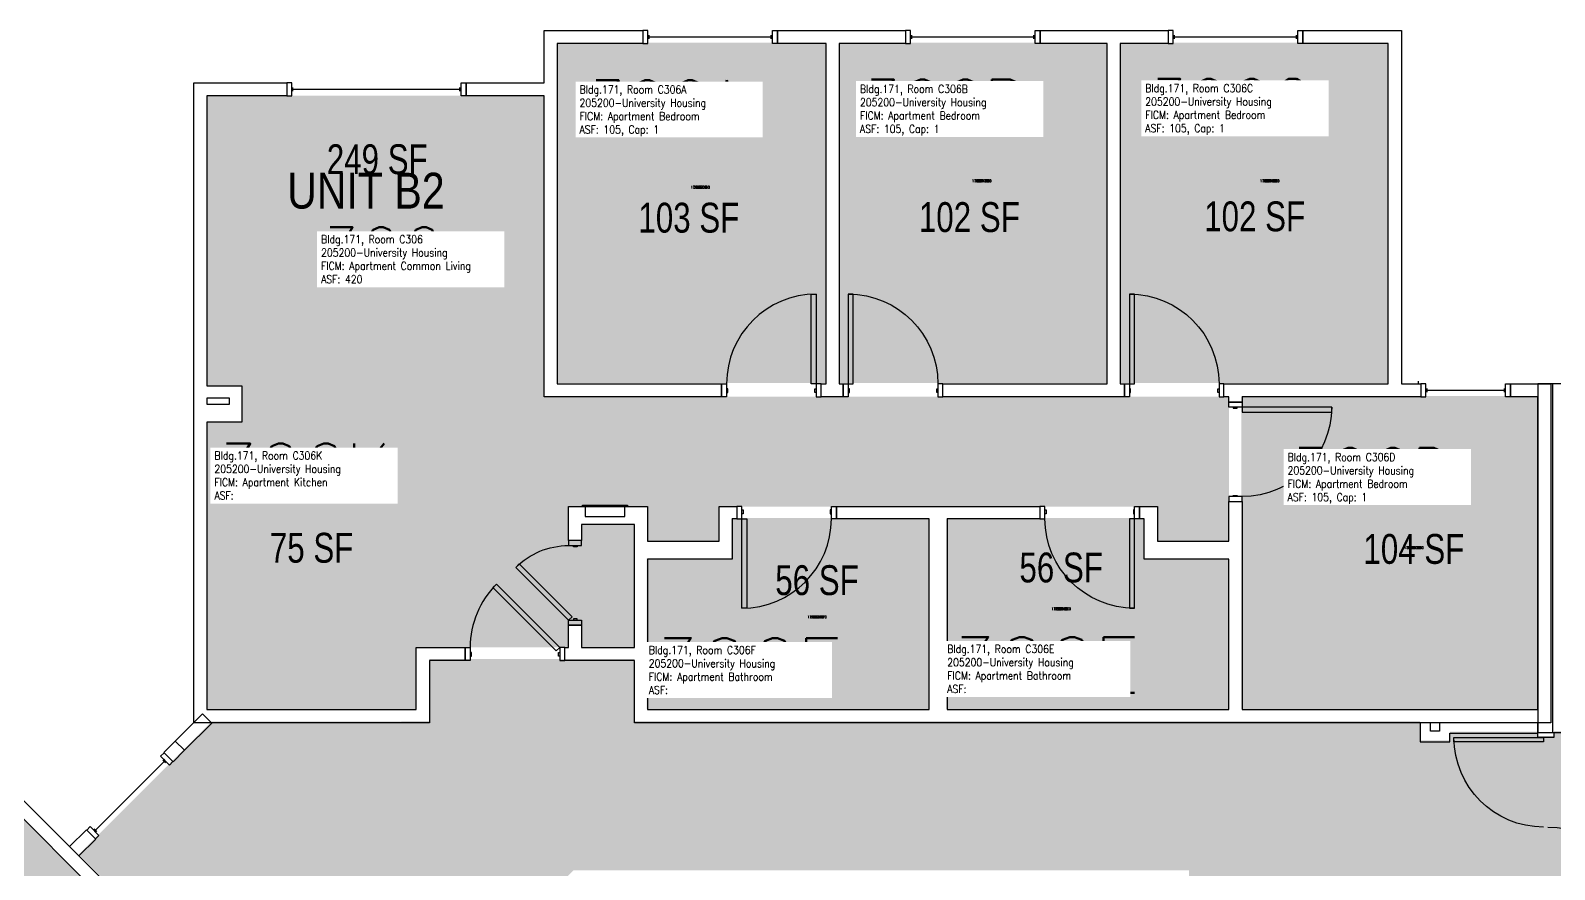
# Model space of a CAD drawing. Header units: inches. Extents: x 56 to 7496, y -2947 to 1470.
# Drawn here: x 1169 to 1781, y 1111 to 1448 of the extents above; entities that cross this region are included whole.
import ezdxf
from ezdxf.enums import TextEntityAlignment as Align

# ---------------------------------------------------------------- set-up
doc = ezdxf.new("R2010")
doc.units = ezdxf.units.IN
doc.header["$LTSCALE"] = 48
doc.header["$MEASUREMENT"] = 0
for name, color, linetype in [('A-DOOR', 2, 'Continuous'), ('A-GLAZ', 1, 'Continuous'), ('A-IDEN-RNUM', 7, 'Continuous'), ('A-IDEN-SNUM', 4, 'Continuous'), ('A-IDEN-VNUM', 4, 'Continuous'), ('A-MISC', 1, 'Continuous'), ('A-WALL', 5, 'Continuous'), ('AREA-TEXT', 3, 'Continuous'), ('Rooms-Category-Color', 7, 'Continuous'), ('Rooms-College-Color', 7, 'Continuous'), ('Rooms-Department-Color', 7, 'Continuous'), ('Rooms-Division-Color', 7, 'Continuous'), ('Rooms-Information', 7, 'Continuous')]:
    doc.layers.add(name, color=color, linetype=linetype)
doc.styles.add('AREA', font='arial.ttf', dxfattribs={"width": 0.75, "height": 12})
doc.styles.add('ROOMSNUMBER', font='txt.shx', dxfattribs={"height": 0.03})
doc.styles.add('ROOMVNUMBER', font='simplex.shx', dxfattribs={"width": 0.85})
doc.styles.get("Standard").update_dxf_attribs({"font": 'ARIALN.TTF'})

msp = doc.modelspace()

# ---------------------------------------------------------------- hatches: boundary and pattern name
h = msp.add_hatch()
h.set_pattern_fill('ANSI31', color=256, style=0)
h.set_pattern_definition([(135, (1838.37701, 1820.73259), (0.088388348, 0.088388348), [])])
h.paths.add_polyline_path([(1506.91, 1236.78), (1448.17, 1236.78), (1448.17, 1227.57), (1506.91, 1227.57)], flags=9)
at = {"layer": 'Rooms-Category-Color', "true_color": 0x728ef3}
for points in [[(1379.85, 1442.94), (1487.85, 1442.94), (1487.85, 1306.19), (1379.85, 1306.19)], [(1600.72, 1442.94), (1493.1, 1442.94), (1493.1, 1306.19), (1600.72, 1306.19)], [(1713.6, 1442.94), (1605.97, 1442.94), (1605.97, 1306.19), (1713.6, 1306.19)], [(1239.42, 1305.01), (1323.56, 1305.01), (1323.56, 1199.89), (1384.69, 1199.89), (1384.69, 1208.84), (1389.94, 1208.84), (1389.94, 1199.89), (1411.13, 1199.89), (1411.13, 1249.26), (1389.94, 1249.26), (1389.94, 1242.84), (1384.69, 1242.84), (1384.69, 1256.51), (1416.38, 1256.51), (1416.38, 1242.64), (1445.13, 1242.64), (1445.13, 1256.51), (1621.17, 1256.51), (1621.17, 1242.64), (1649.92, 1242.64), (1649.92, 1300.64), (1374.92, 1300.64), (1374.92, 1421.64), (1239.42, 1421.64)], [(1323.56, 1174.89), (1323.56, 1305.01), (1253.42, 1305.01), (1253.42, 1290.39), (1239.42, 1290.39), (1239.42, 1174.89)], [(1773.6, 1175.19), (1773.6, 1300.94), (1654.85, 1300.94), (1654.85, 1175.19)], [(1529.2, 1175.19), (1529.2, 1251.94), (1450.06, 1251.94), (1450.06, 1235.69), (1416.06, 1235.69), (1416.06, 1175.19)], [(1649.6, 1175.19), (1649.6, 1235.69), (1615.6, 1235.69), (1615.6, 1251.94), (1536.45, 1251.94), (1536.45, 1175.19)], [(1240.43, 1056.27), (1151.83, 1144.88), (1067.86, 1060.92), (1156.78, 972), (1240.75, 1055.97)]]:
    msp.add_hatch(color=171, dxfattribs=at).paths.add_polyline_path(points)
at = {"layer": 'Rooms-Category-Color', "true_color": 0xadadad}
msp.add_hatch(color=253, dxfattribs=at).paths.add_polyline_path([(1290.58, 1014.17), (1188.04, 1116.73), (1241.42, 1170.12), (1328.79, 1170.27), (1328.79, 1195.27), (1411.11, 1195.27), (1411.11, 1170.27), (1726.65, 1170.27), (1726.65, 1162.54), (1738.65, 1162.54), (1738.65, 1166.02), (1773.9, 1166.02), (1773.9, 1164.29), (1780.4, 1164.29), (1780.4, 1166.29), (1787.9, 1166.29), (1787.9, 1162.54), (1827.02, 1162.54), (1827.02, 1170.27), (2150.68, 1170.27), (2150.68, 1195.27), (2233, 1195.27), (2233, 1170.27), (2417.04, 1170.27), (2417.04, 1195.27), (2499.36, 1195.27), (2499.36, 1170.27), (2807.4, 1170.27), (2807.4, 1162.27), (2839.26, 1162.27), (2839.26, 1166.02), (2855.39, 1166.02), (2855.39, 1170.27), (2862.14, 1170.27), (2862.14, 1166.02), (2873.89, 1166.02), (2873.89, 1090.02), (2862.14, 1090.02), (2862.14, 1086.27), (2807.4, 1086.27), (2807.4, 1110.27), (1922.65, 1110.27), (1922.65, 1086.27), (1827.02, 1086.27), (1827.02, 1094.04), (1815.02, 1094.04), (1815.02, 1090.52), (1787.9, 1090.52), (1787.9, 1090.29), (1773.9, 1090.29), (1773.9, 1094.04), (1726.65, 1094.04), (1726.65, 1086.27), (1633.9, 1086.27), (1633.9, 1110.27), (1386.7, 1110.27)])
at = {"layer": 'Rooms-College-Color', "true_color": 0xadadad}
for points in [[(1379.85, 1442.94), (1487.85, 1442.94), (1487.85, 1306.19), (1379.85, 1306.19)], [(1600.72, 1442.94), (1493.1, 1442.94), (1493.1, 1306.19), (1600.72, 1306.19)], [(1713.6, 1442.94), (1605.97, 1442.94), (1605.97, 1306.19), (1713.6, 1306.19)], [(1239.42, 1305.01), (1323.56, 1305.01), (1323.56, 1199.89), (1384.69, 1199.89), (1384.69, 1208.84), (1389.94, 1208.84), (1389.94, 1199.89), (1411.13, 1199.89), (1411.13, 1249.26), (1389.94, 1249.26), (1389.94, 1242.84), (1384.69, 1242.84), (1384.69, 1256.51), (1416.38, 1256.51), (1416.38, 1242.64), (1445.13, 1242.64), (1445.13, 1256.51), (1621.17, 1256.51), (1621.17, 1242.64), (1649.92, 1242.64), (1649.92, 1300.64), (1374.92, 1300.64), (1374.92, 1421.64), (1239.42, 1421.64)], [(1323.56, 1174.89), (1323.56, 1305.01), (1253.42, 1305.01), (1253.42, 1290.39), (1239.42, 1290.39), (1239.42, 1174.89)], [(1773.6, 1175.19), (1773.6, 1300.94), (1654.85, 1300.94), (1654.85, 1175.19)], [(1529.2, 1175.19), (1529.2, 1251.94), (1450.06, 1251.94), (1450.06, 1235.69), (1416.06, 1235.69), (1416.06, 1175.19)], [(1649.6, 1175.19), (1649.6, 1235.69), (1615.6, 1235.69), (1615.6, 1251.94), (1536.45, 1251.94), (1536.45, 1175.19)], [(1290.58, 1014.17), (1188.04, 1116.73), (1241.42, 1170.12), (1328.79, 1170.27), (1328.79, 1195.27), (1411.11, 1195.27), (1411.11, 1170.27), (1726.65, 1170.27), (1726.65, 1162.54), (1738.65, 1162.54), (1738.65, 1166.02), (1773.9, 1166.02), (1773.9, 1164.29), (1780.4, 1164.29), (1780.4, 1166.29), (1787.9, 1166.29), (1787.9, 1162.54), (1827.02, 1162.54), (1827.02, 1170.27), (2150.68, 1170.27), (2150.68, 1195.27), (2233, 1195.27), (2233, 1170.27), (2417.04, 1170.27), (2417.04, 1195.27), (2499.36, 1195.27), (2499.36, 1170.27), (2807.4, 1170.27), (2807.4, 1162.27), (2839.26, 1162.27), (2839.26, 1166.02), (2855.39, 1166.02), (2855.39, 1170.27), (2862.14, 1170.27), (2862.14, 1166.02), (2873.89, 1166.02), (2873.89, 1090.02), (2862.14, 1090.02), (2862.14, 1086.27), (2807.4, 1086.27), (2807.4, 1110.27), (1922.65, 1110.27), (1922.65, 1086.27), (1827.02, 1086.27), (1827.02, 1094.04), (1815.02, 1094.04), (1815.02, 1090.52), (1787.9, 1090.52), (1787.9, 1090.29), (1773.9, 1090.29), (1773.9, 1094.04), (1726.65, 1094.04), (1726.65, 1086.27), (1633.9, 1086.27), (1633.9, 1110.27), (1386.7, 1110.27)], [(1240.43, 1056.27), (1151.83, 1144.88), (1067.86, 1060.92), (1156.78, 972), (1240.75, 1055.97)]]:
    msp.add_hatch(color=253, dxfattribs=at).paths.add_polyline_path(points)
at = {"layer": 'Rooms-Department-Color', "true_color": 0x604aed}
for points in [[(1379.85, 1442.94), (1487.85, 1442.94), (1487.85, 1306.19), (1379.85, 1306.19)], [(1600.72, 1442.94), (1493.1, 1442.94), (1493.1, 1306.19), (1600.72, 1306.19)], [(1713.6, 1442.94), (1605.97, 1442.94), (1605.97, 1306.19), (1713.6, 1306.19)], [(1239.42, 1305.01), (1323.56, 1305.01), (1323.56, 1199.89), (1384.69, 1199.89), (1384.69, 1208.84), (1389.94, 1208.84), (1389.94, 1199.89), (1411.13, 1199.89), (1411.13, 1249.26), (1389.94, 1249.26), (1389.94, 1242.84), (1384.69, 1242.84), (1384.69, 1256.51), (1416.38, 1256.51), (1416.38, 1242.64), (1445.13, 1242.64), (1445.13, 1256.51), (1621.17, 1256.51), (1621.17, 1242.64), (1649.92, 1242.64), (1649.92, 1300.64), (1374.92, 1300.64), (1374.92, 1421.64), (1239.42, 1421.64)], [(1323.56, 1174.89), (1323.56, 1305.01), (1253.42, 1305.01), (1253.42, 1290.39), (1239.42, 1290.39), (1239.42, 1174.89)], [(1773.6, 1175.19), (1773.6, 1300.94), (1654.85, 1300.94), (1654.85, 1175.19)], [(1529.2, 1175.19), (1529.2, 1251.94), (1450.06, 1251.94), (1450.06, 1235.69), (1416.06, 1235.69), (1416.06, 1175.19)], [(1649.6, 1175.19), (1649.6, 1235.69), (1615.6, 1235.69), (1615.6, 1251.94), (1536.45, 1251.94), (1536.45, 1175.19)], [(1240.43, 1056.27), (1151.83, 1144.88), (1067.86, 1060.92), (1156.78, 972), (1240.75, 1055.97)]]:
    msp.add_hatch(color=173, dxfattribs=at).paths.add_polyline_path(points)
at = {"layer": 'Rooms-Department-Color', "true_color": 0xacacac}
msp.add_hatch(color=253, dxfattribs=at).paths.add_polyline_path([(1290.58, 1014.17), (1188.04, 1116.73), (1241.42, 1170.12), (1328.79, 1170.27), (1328.79, 1195.27), (1411.11, 1195.27), (1411.11, 1170.27), (1726.65, 1170.27), (1726.65, 1162.54), (1738.65, 1162.54), (1738.65, 1166.02), (1773.9, 1166.02), (1773.9, 1164.29), (1780.4, 1164.29), (1780.4, 1166.29), (1787.9, 1166.29), (1787.9, 1162.54), (1827.02, 1162.54), (1827.02, 1170.27), (2150.68, 1170.27), (2150.68, 1195.27), (2233, 1195.27), (2233, 1170.27), (2417.04, 1170.27), (2417.04, 1195.27), (2499.36, 1195.27), (2499.36, 1170.27), (2807.4, 1170.27), (2807.4, 1162.27), (2839.26, 1162.27), (2839.26, 1166.02), (2855.39, 1166.02), (2855.39, 1170.27), (2862.14, 1170.27), (2862.14, 1166.02), (2873.89, 1166.02), (2873.89, 1090.02), (2862.14, 1090.02), (2862.14, 1086.27), (2807.4, 1086.27), (2807.4, 1110.27), (1922.65, 1110.27), (1922.65, 1086.27), (1827.02, 1086.27), (1827.02, 1094.04), (1815.02, 1094.04), (1815.02, 1090.52), (1787.9, 1090.52), (1787.9, 1090.29), (1773.9, 1090.29), (1773.9, 1094.04), (1726.65, 1094.04), (1726.65, 1086.27), (1633.9, 1086.27), (1633.9, 1110.27), (1386.7, 1110.27)])
at = {"layer": 'Rooms-Division-Color', "true_color": 0x604aed}
for points in [[(1379.85, 1442.94), (1487.85, 1442.94), (1487.85, 1306.19), (1379.85, 1306.19)], [(1600.72, 1442.94), (1493.1, 1442.94), (1493.1, 1306.19), (1600.72, 1306.19)], [(1713.6, 1442.94), (1605.97, 1442.94), (1605.97, 1306.19), (1713.6, 1306.19)], [(1239.42, 1305.01), (1323.56, 1305.01), (1323.56, 1199.89), (1384.69, 1199.89), (1384.69, 1208.84), (1389.94, 1208.84), (1389.94, 1199.89), (1411.13, 1199.89), (1411.13, 1249.26), (1389.94, 1249.26), (1389.94, 1242.84), (1384.69, 1242.84), (1384.69, 1256.51), (1416.38, 1256.51), (1416.38, 1242.64), (1445.13, 1242.64), (1445.13, 1256.51), (1621.17, 1256.51), (1621.17, 1242.64), (1649.92, 1242.64), (1649.92, 1300.64), (1374.92, 1300.64), (1374.92, 1421.64), (1239.42, 1421.64)], [(1323.56, 1174.89), (1323.56, 1305.01), (1253.42, 1305.01), (1253.42, 1290.39), (1239.42, 1290.39), (1239.42, 1174.89)], [(1773.6, 1175.19), (1773.6, 1300.94), (1654.85, 1300.94), (1654.85, 1175.19)], [(1529.2, 1175.19), (1529.2, 1251.94), (1450.06, 1251.94), (1450.06, 1235.69), (1416.06, 1235.69), (1416.06, 1175.19)], [(1649.6, 1175.19), (1649.6, 1235.69), (1615.6, 1235.69), (1615.6, 1251.94), (1536.45, 1251.94), (1536.45, 1175.19)], [(1240.43, 1056.27), (1151.83, 1144.88), (1067.86, 1060.92), (1156.78, 972), (1240.75, 1055.97)]]:
    msp.add_hatch(color=173, dxfattribs=at).paths.add_polyline_path(points)
at = {"layer": 'Rooms-Division-Color', "true_color": 0xadadad}
msp.add_hatch(color=253, dxfattribs=at).paths.add_polyline_path([(1290.58, 1014.17), (1188.04, 1116.73), (1241.42, 1170.12), (1328.79, 1170.27), (1328.79, 1195.27), (1411.11, 1195.27), (1411.11, 1170.27), (1726.65, 1170.27), (1726.65, 1162.54), (1738.65, 1162.54), (1738.65, 1166.02), (1773.9, 1166.02), (1773.9, 1164.29), (1780.4, 1164.29), (1780.4, 1166.29), (1787.9, 1166.29), (1787.9, 1162.54), (1827.02, 1162.54), (1827.02, 1170.27), (2150.68, 1170.27), (2150.68, 1195.27), (2233, 1195.27), (2233, 1170.27), (2417.04, 1170.27), (2417.04, 1195.27), (2499.36, 1195.27), (2499.36, 1170.27), (2807.4, 1170.27), (2807.4, 1162.27), (2839.26, 1162.27), (2839.26, 1166.02), (2855.39, 1166.02), (2855.39, 1170.27), (2862.14, 1170.27), (2862.14, 1166.02), (2873.89, 1166.02), (2873.89, 1090.02), (2862.14, 1090.02), (2862.14, 1086.27), (2807.4, 1086.27), (2807.4, 1110.27), (1922.65, 1110.27), (1922.65, 1086.27), (1827.02, 1086.27), (1827.02, 1094.04), (1815.02, 1094.04), (1815.02, 1090.52), (1787.9, 1090.52), (1787.9, 1090.29), (1773.9, 1090.29), (1773.9, 1094.04), (1726.65, 1094.04), (1726.65, 1086.27), (1633.9, 1086.27), (1633.9, 1110.27), (1386.7, 1110.27)])

# ---------------------------------------------------------------- linework, layer by layer
at = {"layer": 'A-DOOR'}
for p, q in [((1740.27, 1161.92), (1740.27, 1163.67)), ((1740.27, 1163.67), (1776.27, 1163.67)), ((1773.9, 1163.67), (1773.9, 1165.67)), ((1773.9, 1165.67), (1780.4, 1165.67)), ((1780.4, 1163.67), (1773.9, 1163.67)), ((1776.27, 1163.67), (1776.27, 1161.92)), ((1780.4, 1165.67), (1780.4, 1163.67)), ((1776.27, 1161.92), (1740.27, 1161.92))]:
    msp.add_line(p, q, dxfattribs=at)
for points in [[(1484.15, 1305.89), (1482.15, 1305.89), (1482.15, 1341.89), (1484.15, 1341.89)], [(1497.02, 1305.89), (1499.02, 1305.89), (1499.02, 1341.89), (1497.02, 1341.89)], [(1609.9, 1305.89), (1611.9, 1305.89), (1611.9, 1341.89), (1609.9, 1341.89)], [(1448.15, 1300.64), (1446.15, 1300.64), (1446.15, 1305.89), (1448.15, 1305.89)], [(1448.15, 1302.39), (1448.65, 1302.39), (1448.65, 1303.89), (1448.15, 1303.89)], [(1484.15, 1302.39), (1483.65, 1302.39), (1483.65, 1303.89), (1484.15, 1303.89)], [(1484.15, 1300.64), (1486.15, 1300.64), (1486.15, 1305.89), (1484.15, 1305.89)], [(1497.02, 1300.64), (1495.02, 1300.64), (1495.02, 1305.89), (1497.02, 1305.89)], [(1497.02, 1302.39), (1497.52, 1302.39), (1497.52, 1303.89), (1497.02, 1303.89)], [(1533.02, 1302.39), (1532.52, 1302.39), (1532.52, 1303.89), (1533.02, 1303.89)], [(1533.02, 1300.64), (1535.02, 1300.64), (1535.02, 1305.89), (1533.02, 1305.89)], [(1609.9, 1300.64), (1607.9, 1300.64), (1607.9, 1305.89), (1609.9, 1305.89)], [(1609.9, 1302.39), (1610.4, 1302.39), (1610.4, 1303.89), (1609.9, 1303.89)], [(1645.9, 1302.39), (1645.4, 1302.39), (1645.4, 1303.89), (1645.9, 1303.89)], [(1645.9, 1300.64), (1647.9, 1300.64), (1647.9, 1305.89), (1645.9, 1305.89)], [(1649.9, 1296.52), (1649.9, 1298.52), (1655.15, 1298.52), (1655.15, 1296.52)], [(1651.65, 1296.52), (1651.65, 1296.02), (1653.15, 1296.02), (1653.15, 1296.52)], [(1655.15, 1296.52), (1655.15, 1294.52), (1691.15, 1294.52), (1691.15, 1296.52)], [(1651.65, 1260.52), (1651.65, 1261.02), (1653.15, 1261.02), (1653.15, 1260.52)], [(1454.25, 1256.51), (1452.25, 1256.51), (1452.25, 1251.64), (1454.25, 1251.64)], [(1454.25, 1255.14), (1454.75, 1255.14), (1454.75, 1253.64), (1454.25, 1253.64)], [(1490.25, 1255.14), (1489.75, 1255.14), (1489.75, 1253.64), (1490.25, 1253.64)], [(1490.25, 1256.51), (1492.25, 1256.51), (1492.25, 1251.64), (1490.25, 1251.64)], [(1576, 1256.51), (1574, 1256.51), (1574, 1251.64), (1576, 1251.64)], [(1576, 1255.14), (1576.5, 1255.14), (1576.5, 1253.64), (1576, 1253.64)], [(1612, 1255.14), (1611.5, 1255.14), (1611.5, 1253.64), (1612, 1253.64)], [(1612, 1256.51), (1614, 1256.51), (1614, 1251.64), (1612, 1251.64)], [(1649.9, 1260.52), (1649.9, 1258.52), (1655.15, 1258.52), (1655.15, 1260.52)], [(1454.25, 1251.64), (1456.25, 1251.64), (1456.25, 1215.64), (1454.25, 1215.64)], [(1612, 1251.64), (1610, 1251.64), (1610, 1215.64), (1612, 1215.64)], [(1389.91, 1240.84), (1389.91, 1242.84), (1384.66, 1242.84), (1384.66, 1240.84)], [(1388.16, 1240.84), (1388.16, 1240.34), (1386.66, 1240.34), (1386.66, 1240.84)], [(1384.66, 1210.84), (1386.08, 1212.25), (1364.86, 1233.47), (1363.45, 1232.05)], [(1381.18, 1199.89), (1379.76, 1198.48), (1354.31, 1223.93), (1355.72, 1225.35)], [(1389.91, 1210.84), (1389.91, 1208.84), (1384.66, 1208.84), (1384.66, 1210.84)], [(1388.16, 1210.84), (1388.16, 1211.34), (1386.66, 1211.34), (1386.66, 1210.84)], [(1345.18, 1194.64), (1343.18, 1194.64), (1343.18, 1199.89), (1345.18, 1199.89)], [(1381.18, 1194.64), (1383.18, 1194.64), (1383.18, 1199.89), (1381.18, 1199.89)], [(1345.18, 1196.39), (1345.68, 1196.39), (1345.68, 1197.89), (1345.18, 1197.89)], [(1381.18, 1196.39), (1380.68, 1196.39), (1380.68, 1197.89), (1381.18, 1197.89)]]:
    msp.add_lwpolyline(points, close=True, dxfattribs=at)
for centre, start, end in [((1484.15, 1305.89), 90, 180), ((1454.25, 1251.64), 270, 0), ((1381.18, 1199.89), 135, 180)]:
    msp.add_arc(centre, 36, start, end, dxfattribs=at)
at = {"layer": 'A-DOOR', "extrusion": (0, 0, -1)}
for centre, radius, start, end in [((-1497.02, 1305.89), 36, 90, 180), ((-1609.9, 1305.89), 36, 90, 180), ((-1655.15, 1296.52), 36, 180, 270), ((-1612, 1251.64), 36, 270, 0), ((-1384.66, 1210.84), 30, 45, 90), ((-1776.27, 1163.67), 36, 270, 0), ((-1778.02, 1091.67), 36, 90, 180)]:
    msp.add_arc(centre, radius, start, end, dxfattribs=at)
at = {"layer": 'A-GLAZ'}
for p, q in [((1417.05, 1444.51), (1417.05, 1446.01)), ((1417.05, 1445.26), (1466.05, 1445.26)), ((1466.05, 1444.51), (1466.05, 1446.01)), ((1522.52, 1444.51), (1522.52, 1446.01)), ((1522.52, 1445.26), (1571.52, 1445.26)), ((1571.52, 1444.51), (1571.52, 1446.01)), ((1628.05, 1444.51), (1628.05, 1446.01)), ((1628.05, 1445.26), (1677.05, 1445.26)), ((1677.05, 1444.51), (1677.05, 1446.01)), ((1274.01, 1423.51), (1274.01, 1425.01)), ((1274.01, 1424.26), (1341.01, 1424.26)), ((1341.01, 1423.51), (1341.01, 1425.01)), ((1726.01, 1305.89), (1726.01, 1306.89)), ((1729.51, 1302.51), (1729.51, 1304.01)), ((1760.51, 1302.51), (1760.51, 1304.01)), ((1729.51, 1303.26), (1760.51, 1303.26)), ((1220.84, 1156.16), (1222.26, 1157.58)), ((1222.26, 1157.58), (1225.79, 1154.04)), ((1222.26, 1154.04), (1194.68, 1126.46)), ((1224.38, 1152.63), (1220.84, 1156.16)), ((1222.79, 1153.51), (1221.73, 1154.57)), ((1223.14, 1153.86), (1222.08, 1154.92)), ((1225.79, 1154.04), (1224.38, 1152.63)), ((1192.56, 1127.88), (1191.15, 1126.46)), ((1191.15, 1126.46), (1194.68, 1122.93)), ((1196.1, 1124.34), (1192.56, 1127.88)), ((1193.8, 1126.64), (1194.86, 1125.58)), ((1195.21, 1125.93), (1194.15, 1126.99)), ((1194.68, 1122.93), (1196.1, 1124.34))]:
    msp.add_line(p, q, dxfattribs=at)
for points in [[(1416.55, 1447.89), (1414.55, 1447.89), (1414.55, 1442.64), (1416.55, 1442.64)], [(1466.55, 1447.89), (1468.55, 1447.89), (1468.55, 1442.64), (1466.55, 1442.64)], [(1522.02, 1447.89), (1520.02, 1447.89), (1520.02, 1442.64), (1522.02, 1442.64)], [(1572.02, 1447.89), (1574.02, 1447.89), (1574.02, 1442.64), (1572.02, 1442.64)], [(1627.55, 1447.89), (1625.55, 1447.89), (1625.55, 1442.64), (1627.55, 1442.64)], [(1677.55, 1447.89), (1679.55, 1447.89), (1679.55, 1442.64), (1677.55, 1442.64)], [(1273.51, 1426.89), (1271.51, 1426.89), (1271.51, 1421.64), (1273.51, 1421.64)], [(1341.51, 1426.89), (1343.51, 1426.89), (1343.51, 1421.64), (1341.51, 1421.64)], [(1729.01, 1305.89), (1727.01, 1305.89), (1727.01, 1300.64), (1729.01, 1300.64)], [(1761.01, 1305.89), (1763.01, 1305.89), (1763.01, 1300.64), (1761.01, 1300.64)]]:
    msp.add_lwpolyline(points, close=True, dxfattribs=at)
at = {"layer": 'A-MISC'}
msp.add_lwpolyline([(1390.32, 1256.51), (1390.32, 1257.01), (1408.32, 1257.01), (1408.32, 1256.51)], close=True, dxfattribs=at)
msp.add_lwpolyline([(1391.32, 1256.51), (1391.32, 1252.51), (1407.32, 1252.51), (1407.32, 1256.51)], dxfattribs=at)
at = {"layer": 'A-WALL'}
for p, q in [((1374.9, 1447.89), (1414.55, 1447.89)), ((1374.9, 1426.89), (1374.9, 1447.89)), ((1414.55, 1447.89), (1414.55, 1442.64)), ((1468.55, 1447.89), (1520.02, 1447.89)), ((1468.55, 1442.64), (1468.55, 1447.89)), ((1520.02, 1447.89), (1520.02, 1442.64)), ((1574.02, 1442.64), (1574.02, 1447.89)), ((1574.02, 1447.89), (1625.55, 1447.89)), ((1625.55, 1447.89), (1625.55, 1442.64)), ((1679.55, 1447.89), (1719.15, 1447.89)), ((1679.55, 1442.64), (1679.55, 1447.89)), ((1719.15, 1447.89), (1719.15, 1305.89)), ((1414.55, 1442.64), (1380.15, 1442.64)), ((1380.15, 1442.64), (1380.15, 1305.89)), ((1488.15, 1442.64), (1468.55, 1442.64)), ((1488.15, 1305.89), (1488.15, 1442.64)), ((1520.02, 1442.64), (1493.4, 1442.64)), ((1493.4, 1442.64), (1493.4, 1305.89)), ((1601.02, 1442.64), (1574.02, 1442.64)), ((1601.02, 1305.89), (1601.02, 1442.64)), ((1606.27, 1442.64), (1606.27, 1305.89)), ((1625.55, 1442.64), (1606.27, 1442.64)), ((1713.9, 1442.64), (1679.55, 1442.64)), ((1713.9, 1305.89), (1713.9, 1442.64)), ((1234.15, 1426.89), (1271.51, 1426.89)), ((1234.15, 1169.64), (1234.15, 1426.89)), ((1271.51, 1426.89), (1271.51, 1421.64)), ((1343.51, 1426.89), (1374.9, 1426.89)), ((1343.51, 1421.64), (1343.51, 1426.89)), ((1271.51, 1421.64), (1239.4, 1421.64)), ((1239.4, 1421.64), (1239.4, 1305.01)), ((1374.9, 1421.64), (1343.51, 1421.64)), ((1374.9, 1300.64), (1374.9, 1421.64)), ((1239.4, 1305.01), (1253.4, 1305.01)), ((1253.4, 1305.01), (1253.4, 1290.39)), ((1380.15, 1305.89), (1446.15, 1305.89)), ((1446.15, 1305.89), (1446.15, 1300.64)), ((1486.15, 1305.89), (1488.15, 1305.89)), ((1486.15, 1300.64), (1486.15, 1305.89)), ((1493.4, 1305.89), (1495.02, 1305.89)), ((1495.02, 1305.89), (1495.02, 1300.64)), ((1535.02, 1305.89), (1601.02, 1305.89)), ((1535.02, 1300.64), (1535.02, 1305.89)), ((1606.27, 1305.89), (1607.9, 1305.89)), ((1607.9, 1305.89), (1607.9, 1300.64)), ((1647.9, 1305.89), (1713.9, 1305.89)), ((1647.9, 1300.64), (1647.9, 1305.89)), ((1719.15, 1305.89), (1727.01, 1305.89)), ((1727.01, 1305.89), (1727.01, 1300.64)), ((1763.01, 1305.89), (1779.15, 1305.89)), ((1763.01, 1300.64), (1763.01, 1305.89)), ((1787.9, 1305.89), (1773.9, 1305.89)), ((1773.9, 1305.89), (1773.9, 1165.67)), ((1779.15, 1305.89), (1779.15, 1169.64)), ((1779.9, 1305.89), (1779.9, 1165.67)), ((1239.4, 1300.14), (1239.4, 1297.64)), ((1248.52, 1300.14), (1239.4, 1300.14)), ((1239.4, 1297.64), (1248.52, 1297.64)), ((1248.52, 1297.64), (1248.52, 1300.14)), ((1446.15, 1300.64), (1374.9, 1300.64)), ((1495.02, 1300.64), (1486.15, 1300.64)), ((1607.9, 1300.64), (1535.02, 1300.64)), ((1649.9, 1300.64), (1647.9, 1300.64)), ((1649.9, 1298.52), (1649.9, 1300.64)), ((1655.15, 1298.52), (1649.9, 1298.52)), ((1718.52, 1300.64), (1655.15, 1300.64)), ((1655.15, 1300.64), (1655.15, 1298.52)), ((1727.01, 1300.64), (1718.52, 1300.64)), ((1773.9, 1300.64), (1763.01, 1300.64)), ((1773.9, 1174.89), (1773.9, 1300.64)), ((1239.4, 1290.39), (1239.4, 1174.89)), ((1253.4, 1290.39), (1239.4, 1290.39)), ((1384.66, 1256.51), (1416.36, 1256.51)), ((1384.66, 1242.84), (1384.66, 1256.51)), ((1416.36, 1256.51), (1416.36, 1242.64)), ((1445.11, 1256.51), (1452.25, 1256.51)), ((1445.11, 1242.64), (1445.11, 1256.51)), ((1452.25, 1256.51), (1452.25, 1251.64)), ((1492.25, 1256.51), (1574, 1256.51)), ((1492.25, 1251.64), (1492.25, 1256.51)), ((1574, 1256.51), (1574, 1251.64)), ((1614, 1256.51), (1621.15, 1256.51)), ((1614, 1251.64), (1614, 1256.51)), ((1621.15, 1256.51), (1621.15, 1242.64)), ((1649.9, 1255.89), (1649.9, 1258.52)), ((1649.9, 1258.52), (1655.15, 1258.52)), ((1649.9, 1242.64), (1649.9, 1255.89)), ((1655.15, 1258.52), (1655.15, 1255.89)), ((1655.15, 1255.89), (1655.15, 1174.89)), ((1411.11, 1249.26), (1389.91, 1249.26)), ((1389.91, 1249.26), (1389.91, 1242.84)), ((1411.11, 1199.89), (1411.11, 1249.26)), ((1452.25, 1251.64), (1450.36, 1251.64)), ((1450.36, 1251.64), (1450.36, 1235.39)), ((1529.5, 1251.64), (1492.25, 1251.64)), ((1529.5, 1174.89), (1529.5, 1251.64)), ((1574, 1251.64), (1536.75, 1251.64)), ((1536.75, 1251.64), (1536.75, 1174.89)), ((1615.9, 1251.64), (1614, 1251.64)), ((1615.9, 1235.39), (1615.9, 1251.64)), ((1389.91, 1242.84), (1384.66, 1242.84)), ((1416.36, 1242.64), (1445.11, 1242.64)), ((1621.15, 1242.64), (1649.9, 1242.64)), ((1450.36, 1235.39), (1416.36, 1235.39)), ((1416.36, 1235.39), (1416.36, 1174.89)), ((1649.9, 1235.39), (1615.9, 1235.39)), ((1649.9, 1174.89), (1649.9, 1235.39)), ((1384.66, 1199.89), (1384.66, 1208.84)), ((1384.66, 1208.84), (1389.91, 1208.84)), ((1389.91, 1208.84), (1389.91, 1199.89)), ((1323.54, 1199.89), (1343.18, 1199.89)), ((1323.54, 1174.89), (1323.54, 1199.89)), ((1343.18, 1199.89), (1343.18, 1194.64)), ((1383.18, 1199.89), (1384.66, 1199.89)), ((1383.18, 1194.64), (1383.18, 1199.89)), ((1389.91, 1199.89), (1411.11, 1199.89)), ((1343.18, 1194.64), (1328.79, 1194.64)), ((1328.79, 1194.64), (1328.79, 1169.64)), ((1411.11, 1194.64), (1383.18, 1194.64)), ((1411.11, 1169.64), (1411.11, 1194.64)), ((1237.71, 1173.2), (1226.75, 1162.24)), ((1230.46, 1158.53), (1241.42, 1169.49)), ((1328.79, 1169.64), (1234.15, 1169.64)), ((1241.42, 1169.49), (1237.71, 1173.2)), ((1239.4, 1174.89), (1323.54, 1174.89)), ((1650.52, 1169.64), (1411.11, 1169.64)), ((1416.36, 1174.89), (1529.5, 1174.89)), ((1536.75, 1174.89), (1649.9, 1174.89)), ((1779.15, 1169.64), (1650.52, 1169.64)), ((1655.15, 1174.89), (1773.9, 1174.89)), ((1730.9, 1169.64), (1726.65, 1169.64)), ((1726.65, 1169.64), (1726.65, 1161.92)), ((1730.9, 1166.17), (1730.9, 1169.64)), ((1734.4, 1169.64), (1734.4, 1166.17)), ((1773.9, 1169.64), (1734.4, 1169.64)), ((1773.9, 1165.39), (1773.9, 1169.64)), ((1734.4, 1166.17), (1730.9, 1166.17)), ((1738.65, 1161.92), (1738.65, 1165.39)), ((1738.65, 1165.39), (1773.9, 1165.39)), ((1773.9, 1165.67), (1787.9, 1165.67)), ((1226.75, 1162.24), (1222.17, 1157.66)), ((1222.17, 1157.66), (1225.88, 1153.95)), ((1225.88, 1153.95), (1230.46, 1158.53)), ((1230.46, 1158.53), (1226.75, 1162.24)), ((1226.75, 1162.24), (1230.46, 1158.53)), ((1726.65, 1161.92), (1738.65, 1161.92)), ((1151.83, 1152.31), (1248.17, 1055.97)), ((1240.75, 1055.97), (1151.83, 1144.88)), ((1191.06, 1126.55), (1184.32, 1119.82)), ((1194.77, 1122.84), (1191.06, 1126.55)), ((1188.04, 1116.1), (1194.77, 1122.84)), ((1184.32, 1119.82), (1188.04, 1116.1))]:
    msp.add_line(p, q, dxfattribs=at)

# ---------------------------------------------------------------- texts
at = {"layer": 'A-IDEN-RNUM', "style": 'ROOMSNUMBER', "width": 0.85}
for s, p in [('0306-A0', (1437.61, 1384.87)), ('0306-B0', (1550.68, 1387.46)), ('0306-C0', (1666.33, 1387.46)), ('0306-00', (1309.42, 1356.95)), ('0306-K0', (1268.93, 1270.88)), ('0306-D0', (1724.16, 1239.99)), ('0306-F0', (1484.46, 1212.14)), ('0306-E0', (1582.52, 1215.42))]:
    msp.add_text(s, height=1, dxfattribs=at).set_placement(p, align=Align.MIDDLE_CENTER)
at = {"layer": 'A-IDEN-SNUM', "style": 'ROOMSNUMBER', "width": 0.85}
for s, p in [('1710C306A0', (1437.61, 1384.87)), ('1710C306B0', (1550.68, 1387.46)), ('1710C306C0', (1666.33, 1387.46)), ('1710C30600', (1309.42, 1356.95)), ('1710C306K0', (1268.93, 1270.88)), ('1710C306D0', (1724.16, 1239.99)), ('1710C306F0', (1484.46, 1212.14)), ('1710C306E0', (1582.52, 1215.42))]:
    msp.add_text(s, height=1, dxfattribs=at).set_placement(p, align=Align.MIDDLE_CENTER)
at = {"layer": 'A-IDEN-VNUM', "style": 'ROOMVNUMBER'}
for s, width, p in [('306A', 0.85, (1423.69, 1416.65)), ('306B', 0.85, (1535.41, 1416.88)), ('306C', 0.85, (1650.44, 1417.17)), ('306', 0.85, (1309.43, 1357.53)), ('306K', 0.9, (1278.13, 1270.59)), ('306D', 0.85, (1707.14, 1268.89))]:
    msp.add_text(s, height=22.5, dxfattribs=dict(at, width=width)).set_placement(p, align=Align.MIDDLE_CENTER)
for s, p in [('306F', (1456.01, 1192.41)), ('306E', (1575.86, 1192.83))]:
    msp.add_text(s, height=22.5, dxfattribs=at).set_placement(p, align=Align.MIDDLE_CENTER)
at = {"layer": 'A-MISC'}
msp.add_text('UNIT B2', height=14.4, dxfattribs=at).set_placement((1303.29, 1376.28), align=Align.CENTER)
at = {"layer": 'AREA-TEXT', "style": 'AREA', "width": 0.75}
for s, p in [('249 SF', (1307.85, 1396.13)), ('103 SF', (1433, 1372.63)), ('102 SF', (1545.64, 1372.87)), ('102 SF', (1660.22, 1373.16)), ('75 SF', (1281.49, 1239.95)), ('104 SF', (1724.16, 1239.49)), ('56 SF', (1582.52, 1232.02)), ('56 SF', (1484.46, 1226.93))]:
    msp.add_text(s, height=12, dxfattribs=at).set_placement(p, align=Align.MIDDLE_CENTER)

# ---------------------------------------------------------------- next in the draw order: texts
at = {"layer": 'Rooms-Information', "char_height": 3.2143, "width": 72, "attachment_point": 7, "style": 'ROOMVNUMBER', "bg_fill": 3, "box_fill_scale": 1.5, "bg_fill_color": 256, "bg_fill_true_color": 13158600, "bg_fill_transparency": 0}
for s, insert in [('Bldg.171, Room C306A^M^J205200-University Housing^M^JFICM: Apartment Bedroom^M^JASF: 105, Cap: 1', (1389.08, 1405.4)), ('Bldg.171, Room C306B^M^J205200-University Housing^M^JFICM: Apartment Bedroom^M^JASF: 105, Cap: 1', (1501.71, 1405.63)), ('Bldg.171, Room C306C^M^J205200-University Housing^M^JFICM: Apartment Bedroom^M^JASF: 105, Cap: 1', (1616.29, 1405.92)), ('Bldg.171, Room C306^M^J205200-University Housing^M^JFICM: Apartment Common Living^M^JASF: 420', (1285.29, 1346.28)), ('Bldg.171, Room C306K^M^J205200-University Housing^M^JFICM: Apartment Kitchen^M^JASF: ', (1242.45, 1259.34)), ('Bldg.171, Room C306D^M^J205200-University Housing^M^JFICM: Apartment Bedroom^M^JASF: 105, Cap: 1', (1673.44, 1257.64)), ('Bldg.171, Room C306F^M^J205200-University Housing^M^JFICM: Apartment Bathroom^M^JASF: ', (1416.9, 1181.16)), ('Bldg.171, Room C306E^M^J205200-University Housing^M^JFICM: Apartment Bathroom^M^JASF: ', (1536.75, 1181.58))]:
    msp.add_mtext(s, dxfattribs=dict(at, insert=insert))

doc.saveas('drawing.dxf')
